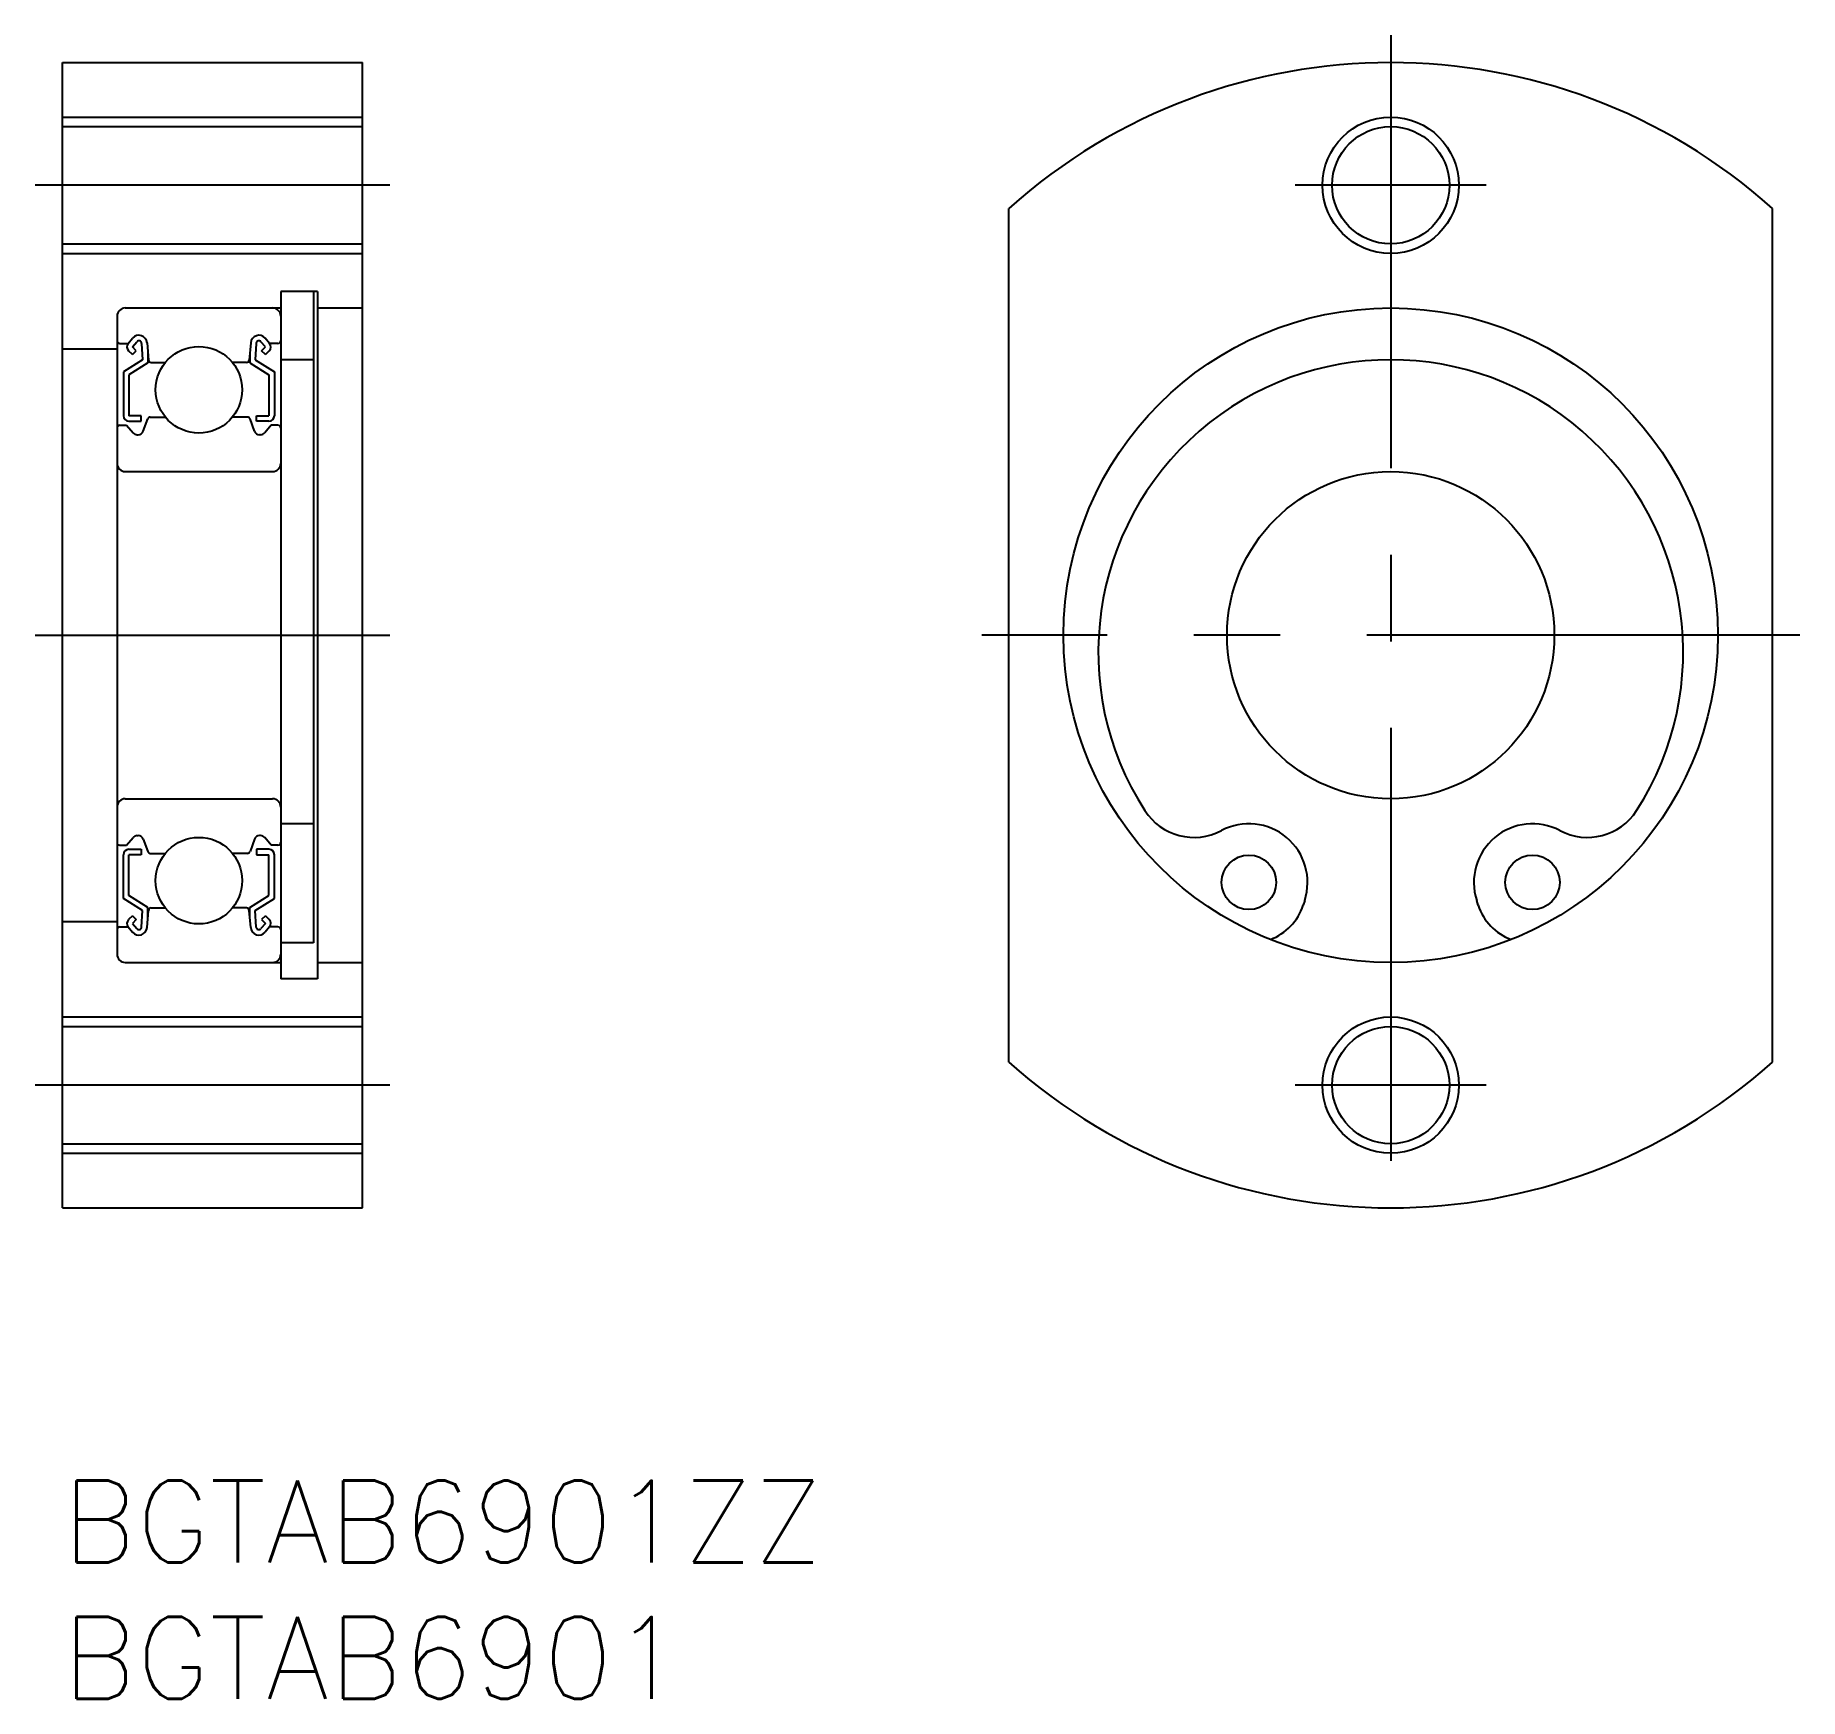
# Model space of a CAD drawing. Extents: x -1 to 63.7, y -8 to 53.
import ezdxf

# ---------------------------------------------------------------- set-up
doc = ezdxf.new("R2010")
doc.units = 0
doc.header["$LTSCALE"] = 0.5
doc.linetypes.add('CENTER', pattern=[50.8, 31.75, -6.35, 6.35, -6.35])
for name, color, linetype in [('MSM_CENTER', 1, 'CENTER'), ('MSM_CONTINUOUS', 7, 'CONTINUOUS'), ('MSM_NARROW', 5, 'CONTINUOUS'), ('MSM_PART_NUMBER', 7, 'CONTINUOUS')]:
    doc.layers.add(name, color=color, linetype=linetype)
doc.styles.get("Standard").update_dxf_attribs({"font": 'txt.shx', "height": 3, "bigfont": 'bigfont.shx'})

# ---------------------------------------------------------------- blocks, each defined once
blk = doc.blocks.new('*U4')
at = {"layer": 'MSM_PART_NUMBER'}
blk.add_text('BGTAB6901ZZ', height=3, dxfattribs=at).set_placement((0, -3))
blk = doc.blocks.new('*U5')
at = {"layer": 'MSM_PART_NUMBER'}
blk.add_text('BGTAB6901', height=3, dxfattribs=at).set_placement((0, -8))

msp = doc.modelspace()

# ---------------------------------------------------------------- linework, layer by layer
at = {"layer": 'MSM_CENTER'}
for p, q in [((48.708, 53), (48.708, 9)), ((12, 47.5), (-1, 47.5)), ((52.208, 47.5), (45.208, 47.5)), ((-1, 31), (12, 31)), ((63.708, 31), (33.708, 31)), ((12, 14.5), (-1, 14.5)), ((52.208, 14.5), (45.208, 14.5))]:
    msp.add_line(p, q, dxfattribs=at)
at = {"layer": 'MSM_CONTINUOUS'}
for p, q in [((0, 10), (0, 52)), ((0, 52), (11, 52)), ((11, 10), (11, 52)), ((0, 49.65), (11, 49.65)), ((34.708, 15.348), (34.708, 46.652)), ((62.708, 15.348), (62.708, 46.652)), ((0, 45.35), (11, 45.35)), ((9.35, 43.6, 0.5), (8, 43.6, 0.5)), ((8, 43.6), (8, 18.4)), ((9.2, 43.6), (9.2, 19.715)), ((9.35, 43.6), (9.35, 18.4)), ((2.3, 43), (8, 43)), ((9.35, 43), (11, 43)), ((2, 42.7), (2, 19.3)), ((0, 41.5), (2, 41.5)), ((2.1, 41.7), (2.41, 41.7)), ((2.41, 41.7), (2.57, 41.89)), ((2.563, 41.289), (2.422, 41.43)), ((2.563, 41.571), (2.723, 41.761)), ((2.705, 41.43), (2.563, 41.571)), ((2.563, 41.289), (2.705, 41.43)), ((2.899, 41.702), (2.932, 41.098)), ((3.098, 41.723), (3.153, 41.091)), ((6.902, 41.723), (6.847, 41.091)), ((7.101, 41.702), (7.068, 41.098)), ((7.437, 41.571), (7.277, 41.761)), ((7.295, 41.43), (7.437, 41.571)), ((7.437, 41.289), (7.295, 41.43)), ((7.59, 41.7), (7.43, 41.89)), ((7.437, 41.289), (7.578, 41.43)), ((7.9, 41.7), (7.59, 41.7)), ((2.932, 41.098), (2.232, 40.661)), ((3.132, 40.987), (2.432, 40.55)), ((3.132, 41.334), (3.132, 40.987)), ((3.253, 41), (3.767, 41)), ((6.747, 41), (6.233, 41)), ((6.868, 41.334), (6.868, 40.987)), ((6.868, 40.987), (7.568, 40.55)), ((7.068, 41.098), (7.768, 40.661)), ((9.2, 41.1, 0.5), (8, 41.1, 0.5)), ((2.232, 40.661), (2.232, 39.05)), ((2.432, 40.55), (2.432, 39.05)), ((7.568, 40.55), (7.568, 39.05)), ((7.768, 40.661), (7.768, 39.05)), ((2.882, 39.05), (2.432, 39.05)), ((2.432, 38.85), (2.882, 38.85)), ((2.882, 38.85), (2.882, 39.05)), ((2.961, 38.482), (3.125, 38.934)), ((3.219, 39), (3.767, 39)), ((6.781, 39), (6.233, 39)), ((7.039, 38.482), (6.875, 38.934)), ((7.118, 38.85), (7.118, 39.05)), ((7.118, 39.05), (7.568, 39.05)), ((7.568, 38.85), (7.118, 38.85)), ((2.1, 38.7), (2.35, 38.7)), ((2.35, 38.7), (2.584, 38.421)), ((2.737, 38.35), (2.773, 38.35)), ((7.263, 38.35), (7.227, 38.35)), ((7.65, 38.7), (7.416, 38.421)), ((7.9, 38.7), (7.65, 38.7)), ((2.3, 37), (7.7, 37)), ((2.3, 25), (7.7, 25)), ((9.2, 24.086, 0.5), (8, 24.086, 0.5)), ((2.1, 23.3), (2.35, 23.3)), ((2.35, 23.3), (2.584, 23.579)), ((2.737, 23.65), (2.773, 23.65)), ((2.961, 23.518), (3.125, 23.066)), ((7.039, 23.518), (6.875, 23.066)), ((7.263, 23.65), (7.227, 23.65)), ((7.65, 23.3), (7.416, 23.579)), ((7.9, 23.3), (7.65, 23.3)), ((2.232, 21.339), (2.232, 22.95)), ((2.432, 23.15), (2.882, 23.15)), ((2.432, 21.45), (2.432, 22.95)), ((2.882, 22.95), (2.432, 22.95)), ((2.544, 23.15), (2.544, 23.15)), ((2.882, 23.15), (2.882, 22.95)), ((3.219, 23), (3.767, 23)), ((6.781, 23), (6.233, 23)), ((7.568, 23.15), (7.118, 23.15)), ((7.118, 23.15), (7.118, 22.95)), ((7.118, 22.95), (7.568, 22.95)), ((7.568, 21.45), (7.568, 22.95)), ((7.768, 21.339), (7.768, 22.95)), ((3.132, 21.013), (2.432, 21.45)), ((6.868, 21.013), (7.568, 21.45)), ((2.932, 20.902), (2.232, 21.339)), ((2.563, 20.711), (2.422, 20.57)), ((2.563, 20.711), (2.705, 20.57)), ((2.899, 20.298), (2.932, 20.902)), ((3.098, 20.277), (3.153, 20.909)), ((3.132, 20.666), (3.132, 21.013)), ((3.253, 21), (3.767, 21)), ((6.747, 21), (6.233, 21)), ((6.902, 20.277), (6.847, 20.909)), ((6.868, 20.666), (6.868, 21.013)), ((7.068, 20.902), (7.768, 21.339)), ((7.101, 20.298), (7.068, 20.902)), ((7.437, 20.711), (7.295, 20.57)), ((7.437, 20.711), (7.578, 20.57)), ((45.553, 21.272), (45.496, 21.098)), ((51.919, 21.098), (51.862, 21.272)), ((0, 20.5), (2, 20.5)), ((2.1, 20.3), (2.41, 20.3)), ((2.41, 20.3), (2.57, 20.11)), ((2.705, 20.57), (2.563, 20.429)), ((2.563, 20.429), (2.723, 20.239)), ((7.437, 20.429), (7.277, 20.239)), ((7.295, 20.57), (7.437, 20.429)), ((7.59, 20.3), (7.43, 20.11)), ((7.9, 20.3), (7.59, 20.3)), ((9.2, 19.715, 0.5), (8, 19.715, 0.5)), ((2.3, 19), (8, 19)), ((9.35, 19), (11, 19)), ((9.35, 18.4, 0.5), (8, 18.4, 0.5)), ((0, 16.65), (11, 16.65)), ((0, 12.35), (11, 12.35)), ((0, 10), (11, 10))]:
    msp.add_line(p, q, dxfattribs=at)
for centre, radius in [((48.708, 47.5), 2.15), ((48.708, 31), 12), ((5, 40), 1.587), ((48.708, 31), 6), ((5, 22), 1.587), ((43.508, 21.936), 1), ((53.908, 21.936), 1), ((48.708, 14.5), 2.15)]:
    msp.add_circle(centre, radius, dxfattribs=at)
for centre, radius, start, end in [((48.708, 31), 21, 48.18969, 131.81031), ((2.3, 42.7), 0.3, 90, 180), ((7.7, 42.7), 0.3, 0, 90), ((2.1, 41.8), 0.1, 180, 270), ((2.563, 41.572), 0.2, 139.9921, 224.99797), ((2.799, 41.697), 0.3, 4.93496, 139.9921), ((2.8, 41.697), 0.1, 3.08644, 139.96282), ((7.2, 41.697), 0.3, 40.0079, 175.06504), ((7.2, 41.697), 0.1, 40.03718, 176.91356), ((7.437, 41.572), 0.2, 315.00203, 40.0079), ((7.9, 41.8), 0.1, 270, 0), ((3.253, 41.1), 0.1, 184.93496, 269.99889), ((6.747, 41.1), 0.1, 270.00111, 355.06504), ((48.708, 30.375), 10.725, 327.24878, 212.75122), ((2.432, 39.05), 0.2, 180, 270), ((3.219, 38.9), 0.1, 89.99895, 160.05843), ((6.781, 38.9), 0.1, 19.94157, 90.00105), ((7.568, 39.05), 0.2, 270, 0), ((2.1, 38.6), 0.1, 90, 180), ((2.737, 38.55), 0.2, 219.98626, 270), ((2.773, 38.55), 0.2, 270, 340.05843), ((7.227, 38.55), 0.2, 199.94157, 270), ((7.263, 38.55), 0.2, 270, 320.01374), ((7.9, 38.6), 0.1, 0, 90), ((2.3, 37.3), 0.3, 180, 270), ((7.7, 37.3), 0.3, 270, 0), ((2.3, 24.7), 0.3, 90, 180), ((7.7, 24.7), 0.3, 0, 90), ((41.496, 25.736), 2.15, 212.75122, 297.89567), ((43.508, 21.936), 2.15, 342.03107, 117.89567), ((53.908, 21.936), 2.15, 62.10433, 197.96893), ((55.919, 25.736), 2.15, 242.10433, 327.24878), ((2.1, 23.4), 0.1, 180, 270), ((2.737, 23.45), 0.2, 90, 140.01374), ((2.773, 23.45), 0.2, 19.94157, 90), ((7.227, 23.45), 0.2, 90, 160.05843), ((7.263, 23.45), 0.2, 39.98626, 90), ((7.9, 23.4), 0.1, 270, 0), ((2.432, 22.95), 0.2, 90, 180), ((3.219, 23.1), 0.1, 199.94157, 270.00105), ((6.781, 23.1), 0.1, 269.99895, 340.05843), ((7.568, 22.95), 0.2, 0, 90), ((3.253, 20.9), 0.1, 90.00111, 175.06504), ((6.747, 20.9), 0.1, 4.93496, 89.99889), ((43.594, 21.715), 2, 290.47134, 342.03107), ((53.821, 21.715), 2, 197.96893, 249.52866), ((2.1, 20.2), 0.1, 90, 180), ((2.563, 20.428), 0.2, 135.00203, 220.0079), ((2.799, 20.303), 0.3, 220.0079, 355.06504), ((2.8, 20.303), 0.1, 220.03718, 356.91356), ((7.2, 20.303), 0.3, 184.93496, 319.9921), ((7.2, 20.303), 0.1, 183.08644, 319.96282), ((7.437, 20.428), 0.2, 319.9921, 44.99797), ((7.9, 20.2), 0.1, 0, 90), ((2.3, 19.3), 0.3, 180, 270), ((7.7, 19.3), 0.3, 270, 0), ((48.708, 31), 21, 228.18969, 311.81031)]:
    msp.add_arc(centre, radius, start, end, dxfattribs=at)
at = {"layer": 'MSM_NARROW'}
for p, q in [((0, 50), (11, 50)), ((0, 45), (11, 45)), ((0, 17), (11, 17)), ((0, 12), (11, 12))]:
    msp.add_line(p, q, dxfattribs=at)
for centre in [(48.708, 47.5), (48.708, 14.5)]:
    msp.add_circle(centre, 2.5, dxfattribs=at)

# ---------------------------------------------------------------- block references
at = {"layer": 'MSM_CONTINUOUS'}
for name in ['*U4', '*U5']:
    msp.add_blockref(name, (0, 0), dxfattribs=at)

doc.saveas('drawing.dxf')
